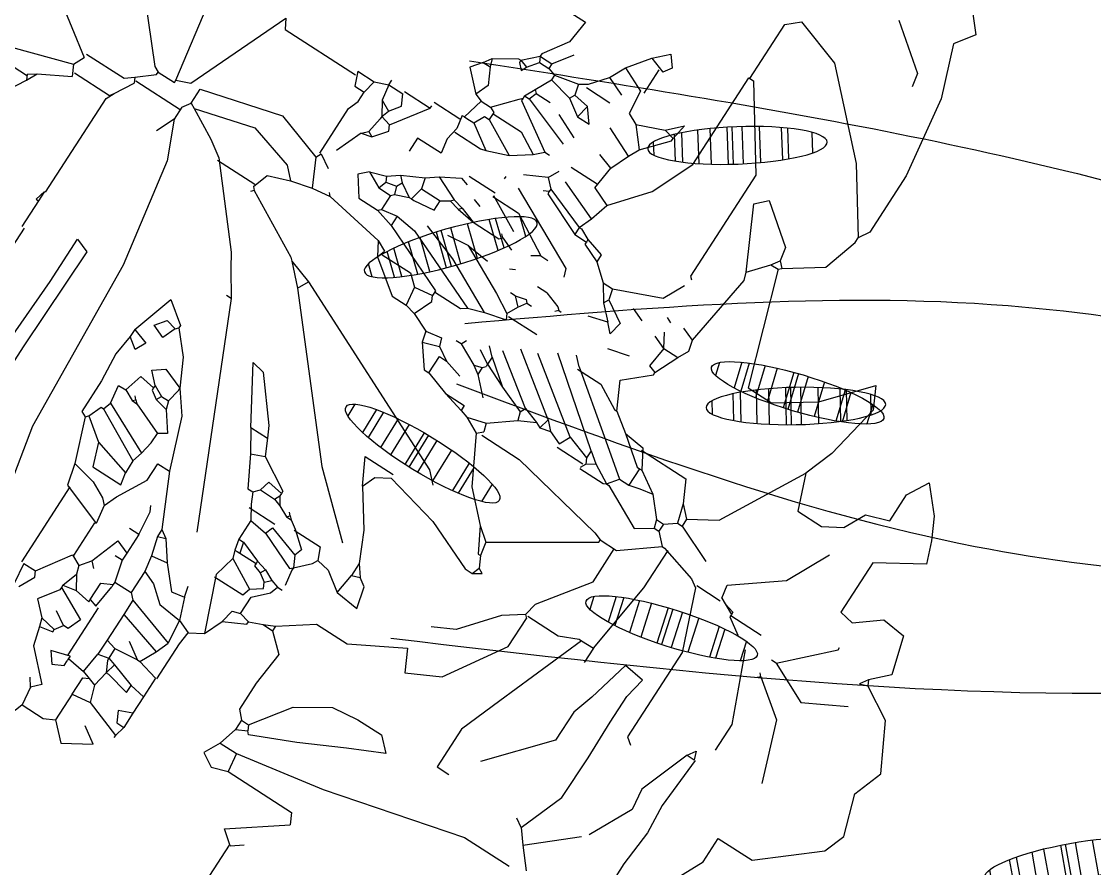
# Model space of a CAD drawing. Header units: metres. Extents: x 1769 to 3632, y 809 to 2652.
# Drawn here: x 2738.4718 to 2738.7075, y 1806.8266 to 1807.0127 of the extents above; entities that cross this region are included whole.
import ezdxf

# ---------------------------------------------------------------- set-up
doc = ezdxf.new("R2010")
doc.units = ezdxf.units.M
doc.header["$LTSCALE"] = 10
doc.layers.add('A-ELEV0', color=7, linetype='Continuous')
doc.layers.add('L-PLNT', color=66, linetype='Continuous')
doc.layers.add('Vegetation - Trees', color=64, linetype='Continuous', lineweight=30)

# ---------------------------------------------------------------- blocks, each defined once
blk = doc.blocks.new('*U118')
at = {"layer": 'Vegetation - Trees'}
for p, q in [((-5.13, 11.36), (-3.23, 12.04)), ((-4.99, 8.06), (-1.24, 9.4)), ((-4.81, 6.96), (-0.69, 8.43)), ((-4.3, 4.62), (0.4, 6.3)), ((-3.82, 2.85), (1.15, 4.62)), ((-3.82, 2.85), (1.15, 4.62)), ((-3.07, 0.42), (2.11, 2.27)), ((-2.84, -0.28), (2.37, 1.58)), ((-2.84, -0.28), (2.37, 1.58)), ((-2.34, -1.67), (2.87, 0.19)), ((-1.39, -4.07), (3.65, -2.26)), ((-0.03, -7.06), (4.49, -5.44)), ((0.4, -7.9), (4.69, -6.36)), ((2.32, -11.02), (5.18, -10)), ((4.49, -12.56), (4.49, -12.56))]:
    blk.add_line(p, q, dxfattribs=at)
at = {"layer": 'Vegetation - Trees', "extrusion": (0, 0, -1)}
blk.add_ellipse((0, 0), major_axis=(4.49, -12.56), ratio=0.207464, dxfattribs=at)
blk = doc.blocks.new('*U117')
at = {"layer": 'Vegetation - Trees'}
for p, q in [((-5.13, 11.36), (-3.23, 12.04)), ((-4.99, 8.06), (-1.24, 9.4)), ((-4.81, 6.96), (-0.69, 8.43)), ((-4.3, 4.62), (0.4, 6.3)), ((-3.82, 2.85), (1.15, 4.62)), ((-3.82, 2.85), (1.15, 4.62)), ((-3.07, 0.42), (2.11, 2.27)), ((-2.84, -0.28), (2.37, 1.58)), ((-2.84, -0.28), (2.37, 1.58)), ((-2.34, -1.67), (2.87, 0.19)), ((-1.39, -4.07), (3.65, -2.26)), ((-0.03, -7.06), (4.49, -5.44)), ((0.4, -7.9), (4.69, -6.36)), ((2.32, -11.02), (5.18, -10)), ((4.49, -12.56), (4.49, -12.56))]:
    blk.add_line(p, q, dxfattribs=at)
at = {"layer": 'Vegetation - Trees', "extrusion": (0, 0, -1)}
blk.add_ellipse((0, 0), major_axis=(4.49, -12.56), ratio=0.207464, dxfattribs=at)
blk = doc.blocks.new('*U116')
at = {"layer": 'Vegetation - Trees'}
for p, q in [((-5.13, 11.36), (-3.23, 12.04)), ((-4.99, 8.06), (-1.24, 9.4)), ((-4.81, 6.96), (-0.69, 8.43)), ((-4.3, 4.62), (0.4, 6.3)), ((-3.82, 2.85), (1.15, 4.62)), ((-3.82, 2.85), (1.15, 4.62)), ((-3.07, 0.42), (2.11, 2.27)), ((-2.84, -0.28), (2.37, 1.58)), ((-2.84, -0.28), (2.37, 1.58)), ((-2.34, -1.67), (2.87, 0.19)), ((-1.39, -4.07), (3.65, -2.26)), ((-0.03, -7.06), (4.49, -5.44)), ((0.4, -7.9), (4.69, -6.36)), ((2.32, -11.02), (5.18, -10)), ((4.49, -12.56), (4.49, -12.56))]:
    blk.add_line(p, q, dxfattribs=at)
at = {"layer": 'Vegetation - Trees', "extrusion": (0, 0, -1)}
blk.add_ellipse((0, 0), major_axis=(4.49, -12.56), ratio=0.207464, dxfattribs=at)
blk = doc.blocks.new('*U113')
at = {"layer": 'Vegetation - Trees'}
for p, q in [((-5.13, 11.36), (-3.23, 12.04)), ((-4.99, 8.06), (-1.24, 9.4)), ((-4.81, 6.96), (-0.69, 8.43)), ((-4.3, 4.62), (0.4, 6.3)), ((-3.82, 2.85), (1.15, 4.62)), ((-3.82, 2.85), (1.15, 4.62)), ((-3.07, 0.42), (2.11, 2.27)), ((-2.84, -0.28), (2.37, 1.58)), ((-2.84, -0.28), (2.37, 1.58)), ((-2.34, -1.67), (2.87, 0.19)), ((-1.39, -4.07), (3.65, -2.26)), ((-0.03, -7.06), (4.49, -5.44)), ((0.4, -7.9), (4.69, -6.36)), ((2.32, -11.02), (5.18, -10)), ((4.49, -12.56), (4.49, -12.56))]:
    blk.add_line(p, q, dxfattribs=at)
at = {"layer": 'Vegetation - Trees', "extrusion": (0, 0, -1)}
blk.add_ellipse((0, 0), major_axis=(4.49, -12.56), ratio=0.207464, dxfattribs=at)
blk = doc.blocks.new('JUNCO PLANTA')
at = {"layer": 'L-PLNT', "color": 61}
for points in [[(1270.48064, 198.42661), (1270.59285, 198.45361), (1270.76026, 198.44151)], [(1270.55702, 198.34541), (1270.65538, 198.40326), (1270.75441, 198.4463)], [(1270.59553, 198.22154), (1270.66949, 198.35342), (1270.75023, 198.4467)], [(1270.81039, 198.22694), (1270.79172, 198.33951), (1270.76126, 198.44309)], [(1270.5584, 198.2947), (1270.63604, 198.37775), (1270.74545, 198.44085)], [(1270.69064, 198.17707), (1270.74442, 198.31838), (1270.76425, 198.44015)], [(1270.50936, 198.37534), (1270.69749, 198.42445), (1270.74713, 198.43647)], [(1270.64044, 198.20663), (1270.66649, 198.30103), (1270.75359, 198.43795)], [(1270.6504, 198.20197), (1270.70614, 198.28249), (1270.75537, 198.43711)], [(1270.77058, 198.19548), (1270.78454, 198.30831), (1270.76282, 198.43272)]]:
    blk.add_spline(points, degree=3, dxfattribs=at)
blk.add_open_spline([(1270.49342, 198.4064), (1270.53417, 198.41714), (1270.62097, 198.44002), (1270.71059, 198.44405), (1270.75824, 198.44556)], degree=3, knots=[0, 0, 0, 0, 0.469397, 1, 1, 1, 1], dxfattribs=at)
at = {"layer": 'L-PLNT', "color": 39, "true_color": 0x473624, "extrusion": (0, 0, -1)}
for name, p, xscale, yscale, zscale, rotation in [('*U113', (-1270.62829, 198.34664), -0.001213067589096973, 0.001213067589096973, 0.001213067589096973, 242.6467863508977), ('*U117', (-1270.62445, 198.26307), -0.001213067589192478, 0.001213067589192478, 0.001213067589192478, 214.8448316042075), ('*U116', (-1270.6724, 198.25917), -0.001213067589116789, 0.001213067589116789, 0.001213067589116789, 215.9525832745952), ('*U116', (-1270.67023, 198.26018), 0.001213067589116789, 0.001213067589116789, 0.001213067589116789, 194.1709552502095), ('*U117', (-1270.70397, 198.22589), 0.001213067589192478, 0.001213067589192478, 0.001213067589192478, 195.2787069205972), ('*U118', (-1270.62659, 198.20832), -0.001213067589147491, 0.001213067589147491, 0.001213067589147491, 201.0269771314556), ('*U118', (-1270.66057, 198.19243), 0.001213067589147491, 0.001213067589147491, 0.001213067589147491, 209.096561393349)]:
    blk.add_blockref(name, p, dxfattribs=dict(at, xscale=xscale, yscale=yscale, zscale=zscale, rotation=rotation))
blk = doc.blocks.new('GARRA DE LEON')
at = {"layer": 'L-PLNT', "color": 65, "linetype": 'Continuous'}
for p, q in [((1271.7117, 335.3075), (1271.7821, 335.3903)), ((1271.7821, 335.3903), (1271.8152, 335.4027)), ((1271.8152, 335.4027), (1271.8773, 335.382)), ((1271.8773, 335.382), (1271.9229, 335.3986)), ((1271.9229, 335.3986), (1271.9933, 335.3613)), ((1271.9933, 335.3613), (1272.0223, 335.3116)), ((1272.0554, 335.3323), (1272.0305, 335.3075)), ((1272.1134, 335.3158), (1272.0554, 335.3323)), ((1272.0181, 335.2992), (1272.0223, 335.3116)), ((1272.0305, 335.3075), (1272.0223, 335.3116)), ((1272.1175, 335.2785), (1272.1134, 335.3158)), ((1271.7117, 335.2474), (1271.7117, 335.3075)), ((1271.9477, 335.2412), (1271.9809, 335.3034)), ((1272.0305, 335.3075), (1272.0181, 335.2992)), ((1272.0885, 335.2412), (1272.1175, 335.2785)), ((1272.2211, 335.2868), (1272.1796, 335.2185)), ((1272.2542, 335.2744), (1272.2211, 335.2868)), ((1272.2873, 335.2578), (1272.2542, 335.2744)), ((1271.5626, 335.1957), (1271.6703, 335.2474)), ((1271.6703, 335.2474), (1271.7117, 335.2474)), ((1271.9063, 335.2247), (1271.8152, 335.2578)), ((1271.9767, 335.1791), (1272.043, 335.2454)), ((1272.043, 335.2454), (1272.0471, 335.2454)), ((1272.3246, 335.2247), (1272.2873, 335.2578)), ((1271.9767, 335.1791), (1271.9477, 335.2412)), ((1272.0927, 335.2185), (1272.0885, 335.2412)), ((1271.9477, 335.1708), (1271.9063, 335.2247)), ((1272.1796, 335.2185), (1272.0927, 335.2185)), ((1272.2915, 335.206), (1272.3246, 335.2247)), ((1272.2335, 335.1708), (1272.2459, 335.206)), ((1272.2459, 335.206), (1272.2915, 335.206)), ((1271.8649, 335.1729), (1271.8194, 335.1729)), ((1271.9684, 335.1294), (1271.8649, 335.1729)), ((1271.9477, 335.1708), (1271.9436, 335.1667)), ((1271.9477, 335.1708), (1271.9519, 335.1667)), ((1271.9767, 335.1791), (1271.9767, 335.1708)), ((1272.2003, 335.1543), (1272.2335, 335.1708)), ((1271.604, 335.1504), (1271.5419, 335.1504)), ((1271.662, 335.1548), (1271.604, 335.1504)), ((1271.7076, 335.1512), (1271.662, 335.1548)), ((1271.7904, 335.1563), (1271.7076, 335.1512)), ((1271.8028, 335.1501), (1271.7904, 335.1543)), ((1271.7904, 335.1418), (1271.7904, 335.1543)), ((1271.7904, 335.1418), (1271.8028, 335.1501)), ((1272.0885, 335.1253), (1272.1548, 335.1584)), ((1272.1838, 335.1253), (1272.2003, 335.1543)), ((1271.7904, 335.1418), (1271.7117, 335.1129)), ((1271.9995, 335.0839), (1271.9995, 335.1377)), ((1272.0347, 335.0549), (1272.0885, 335.1253)), ((1272.1838, 335.0839), (1272.1838, 335.1253)), ((1271.6786, 335.117), (1271.6123, 335.0839)), ((1271.7117, 335.1129), (1271.6786, 335.117)), ((1271.9974, 335.0839), (1271.9809, 335.1087)), ((1272.3701, 335.0963), (1272.2832, 335.0797)), ((1272.4033, 335.0797), (1272.3701, 335.0963)), ((1271.546, 335.0093), (1271.604, 335.0756)), ((1272.0015, 335.0839), (1271.9974, 335.0839)), ((1272.0098, 335.0673), (1272.0015, 335.0839)), ((1272.0057, 335.0839), (1272.0015, 335.0839)), ((1272.0098, 335.0673), (1272.0057, 335.0839)), ((1272.2376, 335.0632), (1272.1838, 335.0839)), ((1272.2832, 335.0797), (1272.2376, 335.0632)), ((1272.337, 335.0218), (1272.4033, 335.0797)), ((1271.7655, 335.0528), (1271.7572, 335.0632)), ((1272.014, 335.059), (1272.0098, 335.0673)), ((1272.0098, 335.0176), (1272.0098, 335.059)), ((1272.014, 335.059), (1272.0347, 335.0549)), ((1272.1092, 334.9928), (1272.2376, 335.0632)), ((1271.9146, 335.0528), (1271.7655, 335.0528)), ((1272.0057, 335.0176), (1271.9146, 335.0528)), ((1271.546, 335.0093), (1271.517, 335.0342)), ((1271.8152, 335.0192), (1271.8484, 335.0259)), ((1271.8484, 335.0259), (1271.8525, 334.9928)), ((1272.2976, 334.9638), (1272.337, 335.0218)), ((1271.5088, 334.9306), (1271.5088, 335.0093)), ((1271.5667, 334.9928), (1271.546, 335.0093)), ((1271.5667, 334.9928), (1271.6371, 335.0197)), ((1271.6371, 335.0197), (1271.7076, 335.0207)), ((1271.7076, 335.0207), (1271.7696, 335.0192)), ((1271.7696, 335.0192), (1271.8152, 335.0192)), ((1272.014, 335.0052), (1272.0057, 335.0176)), ((1272.0719, 334.9514), (1272.0471, 335.0093)), ((1271.5667, 334.9928), (1271.575, 334.9803)), ((1271.8525, 334.9928), (1271.7862, 334.9762)), ((1272.0305, 334.9472), (1272.014, 335.0052)), ((1272.0844, 334.9514), (1272.1092, 334.9928)), ((1271.7862, 334.9762), (1271.7531, 334.9658)), ((1271.7034, 334.9658), (1271.6164, 334.8892)), ((1271.7531, 334.9658), (1271.7034, 334.9658)), ((1272.2976, 334.9224), (1272.2976, 334.9638)), ((1271.8484, 334.9389), (1271.9643, 334.9534)), ((1271.9643, 334.9534), (1272.0305, 334.9534)), ((1271.9891, 334.8892), (1272.0305, 334.9431)), ((1272.0305, 334.9431), (1272.0305, 334.9472)), ((1272.0471, 334.9265), (1272.0305, 334.9431)), ((1272.0595, 334.9265), (1272.0719, 334.9431)), ((1272.0719, 334.9431), (1272.0719, 334.9514)), ((1272.0844, 334.9514), (1272.0719, 334.9514)), ((1272.1009, 334.9348), (1272.0719, 334.9431)), ((1272.1009, 334.9348), (1272.0844, 334.9514)), ((1272.5896, 334.9493), (1272.573, 334.9389)), ((1272.689, 334.9493), (1272.5896, 334.9493)), ((1272.8132, 334.9306), (1272.689, 334.9493)), ((1271.4549, 334.7153), (1271.5088, 334.9306)), ((1271.8484, 334.9389), (1271.8235, 334.9389)), ((1271.8484, 334.9182), (1271.8484, 334.9389)), ((1272.0471, 334.9182), (1272.0471, 334.9265)), ((1272.0595, 334.9265), (1272.0471, 334.9265)), ((1272.0595, 334.9141), (1272.0595, 334.9265)), ((1272.1341, 334.9182), (1272.1009, 334.9348)), ((1272.5109, 334.9224), (1272.5648, 334.9389)), ((1272.5648, 334.9389), (1272.573, 334.9389)), ((1272.6642, 334.8768), (1272.573, 334.9389)), ((1272.8919, 334.9017), (1272.8132, 334.9306)), ((1271.8484, 334.9182), (1271.7076, 334.8644)), ((1271.8359, 334.8851), (1271.8484, 334.9141)), ((1271.8484, 334.9141), (1271.8484, 334.9182)), ((1272.0305, 334.8934), (1272.0471, 334.9182)), ((1272.0595, 334.9141), (1272.0471, 334.9182)), ((1272.0885, 334.8892), (1272.0595, 334.9141)), ((1272.1341, 334.8395), (1272.1341, 334.9182)), ((1272.4695, 334.8644), (1272.2976, 334.9224)), ((1272.4736, 334.8685), (1272.5109, 334.9224)), ((1272.9209, 334.9224), (1272.8919, 334.9017)), ((1272.983, 334.8685), (1272.9209, 334.9224)), ((1271.8359, 334.8313), (1271.8359, 334.8851)), ((1271.8566, 334.8313), (1271.9312, 334.8851)), ((1271.9312, 334.8851), (1271.9891, 334.8851)), ((1271.9891, 334.8602), (1271.9891, 334.8892)), ((1272.0637, 334.8271), (1272.0305, 334.8934)), ((1272.0844, 334.8685), (1272.0885, 334.8892)), ((1272.1092, 334.8561), (1272.0885, 334.8892)), ((1272.8256, 334.881), (1272.805, 334.8851)), ((1272.8774, 334.8147), (1272.8256, 334.881)), ((1271.7076, 334.8644), (1271.6413, 334.8395)), ((1272.0803, 334.852), (1272.0844, 334.8685)), ((1272.4695, 334.8644), (1272.4736, 334.8685)), ((1272.4695, 334.852), (1272.4695, 334.8644)), ((1272.4819, 334.8602), (1272.4736, 334.8685)), ((1272.7718, 334.7691), (1272.6642, 334.8768)), ((1271.575, 334.8395), (1271.575, 334.8602)), ((1271.8939, 334.7194), (1271.985, 334.8602)), ((1271.985, 334.8602), (1271.9891, 334.8602)), ((1271.9933, 334.8478), (1271.9891, 334.8602)), ((1272.0243, 334.6946), (1271.9933, 334.8478)), ((1272.0803, 334.8354), (1272.0803, 334.852)), ((1272.1092, 334.852), (1272.0803, 334.852)), ((1272.1382, 334.8395), (1272.1092, 334.8561)), ((1272.1092, 334.852), (1272.1092, 334.8561)), ((1272.1092, 334.8478), (1272.1092, 334.852)), ((1272.1423, 334.8064), (1272.1092, 334.8478)), ((1272.4405, 334.8271), (1272.4695, 334.852)), ((1272.4695, 334.852), (1272.4819, 334.8602)), ((1272.5026, 334.8561), (1272.4819, 334.8602)), ((1272.5482, 334.7981), (1272.5026, 334.8561)), ((1271.6413, 334.8395), (1271.575, 334.8395)), ((1271.691, 334.7733), (1271.7821, 334.8313)), ((1271.7821, 334.8313), (1271.8318, 334.8313)), ((1271.8359, 334.8271), (1271.8318, 334.8313)), ((1271.8359, 334.8271), (1271.8566, 334.8313)), ((1272.0637, 334.823), (1272.0803, 334.8354)), ((1272.1217, 334.7816), (1272.0803, 334.8354)), ((1272.1423, 334.8064), (1272.1382, 334.8395)), ((1272.3121, 334.8147), (1272.4281, 334.8313)), ((1272.4281, 334.8313), (1272.4405, 334.8271)), ((1271.8359, 334.8271), (1271.8152, 334.7981)), ((1272.0616, 334.8188), (1272.0637, 334.823)), ((1272.0616, 334.7774), (1272.0616, 334.8188)), ((1272.0637, 334.823), (1272.0637, 334.8271)), ((1272.0803, 334.794), (1272.0637, 334.823)), ((1272.279, 334.8106), (1272.2956, 334.8188)), ((1272.2956, 334.8188), (1272.3121, 334.8147)), ((1272.3121, 334.8147), (1272.3204, 334.794)), ((1272.4405, 334.8271), (1272.5316, 334.7816)), ((1272.1631, 334.7774), (1272.1423, 334.8064)), ((1272.2417, 334.794), (1272.279, 334.8106)), ((1272.279, 334.7857), (1272.279, 334.8106)), ((1271.8152, 334.7981), (1271.7614, 334.7526)), ((1272.0719, 334.7816), (1272.0803, 334.794)), ((1272.0927, 334.7774), (1272.0803, 334.794)), ((1272.2045, 334.7567), (1272.2376, 334.794)), ((1272.2376, 334.794), (1272.2417, 334.794)), ((1272.2459, 334.7816), (1272.2417, 334.794)), ((1272.279, 334.7857), (1272.2459, 334.7816)), ((1272.279, 334.7857), (1272.2997, 334.7733)), ((1272.279, 334.7857), (1272.2873, 334.765)), ((1272.5316, 334.7816), (1272.5482, 334.7981)), ((1271.6661, 334.7236), (1271.691, 334.7733)), ((1272.0637, 334.7774), (1272.0719, 334.7816)), ((1272.0699, 334.7319), (1272.0699, 334.7774)), ((1272.0803, 334.7774), (1272.0719, 334.7816)), ((1272.0927, 334.7402), (1272.0803, 334.7774)), ((1272.0927, 334.7774), (1272.0803, 334.7774)), ((1272.0927, 334.7774), (1272.1879, 334.6573)), ((1272.1879, 334.6946), (1272.1217, 334.7816)), ((1272.1631, 334.7774), (1272.2045, 334.7567)), ((1272.1631, 334.7733), (1272.1631, 334.7774)), ((1272.1838, 334.736), (1272.1631, 334.7733)), ((1272.3204, 334.765), (1272.3163, 334.7733)), ((1272.7967, 334.6946), (1272.7718, 334.7691)), ((1271.5502, 334.765), (1271.5253, 334.7112)), ((1271.5698, 334.7443), (1271.5502, 334.765)), ((1271.7614, 334.7526), (1271.7448, 334.7194)), ((1272.3411, 334.7443), (1272.3743, 334.7609)), ((1272.3908, 334.7609), (1272.3867, 334.765)), ((1272.5689, 334.7609), (1272.3908, 334.7609)), ((1272.6849, 334.6822), (1272.5689, 334.7609)), ((1271.5698, 334.7029), (1271.5698, 334.7443)), ((1271.8442, 334.7277), (1271.8525, 334.7402)), ((1271.8525, 334.7402), (1271.8566, 334.7319)), ((1272.0761, 334.7319), (1272.0927, 334.7402)), ((1272.0927, 334.7402), (1272.1713, 334.6325)), ((1272.1838, 334.6946), (1272.1838, 334.736)), ((1272.2335, 334.7153), (1272.2417, 334.7484)), ((1272.3039, 334.7153), (1272.2956, 334.736)), ((1272.3121, 334.6739), (1272.3411, 334.7443)), ((1271.6992, 334.707), (1271.6661, 334.7236)), ((1271.8442, 334.7277), (1271.8566, 334.7319)), ((1271.8442, 334.7153), (1271.8442, 334.7277)), ((1271.8732, 334.7236), (1271.8566, 334.7319)), ((1271.8732, 334.7194), (1271.8732, 334.7236)), ((1271.8939, 334.7194), (1271.8732, 334.7236)), ((1271.9105, 334.6987), (1271.8732, 334.7194)), ((1271.9105, 334.6987), (1271.8939, 334.7194)), ((1272.0844, 334.7112), (1272.0761, 334.7319)), ((1271.4301, 334.5786), (1271.4549, 334.7153)), ((1271.5253, 334.7112), (1271.4922, 334.6449)), ((1271.6558, 334.6283), (1271.6992, 334.707)), ((1271.8773, 334.6366), (1271.8442, 334.7153)), ((1272.0803, 334.6946), (1272.0844, 334.7112)), ((1272.0968, 334.6987), (1272.0844, 334.7112)), ((1272.2749, 334.7112), (1272.2542, 334.707)), ((1272.2542, 334.707), (1272.2666, 334.6946)), ((1272.2956, 334.678), (1272.2749, 334.7112)), ((1271.3265, 334.6242), (1271.3845, 334.7029)), ((1271.4011, 334.6946), (1271.3845, 334.7029)), ((1271.4011, 334.6946), (1271.3845, 334.7029)), ((1271.4011, 334.5828), (1271.4011, 334.6946)), ((1271.5647, 334.6615), (1271.5698, 334.7029)), ((1271.9519, 334.6573), (1271.9105, 334.6987)), ((1272.0243, 334.6283), (1272.0243, 334.6946)), ((1272.0803, 334.6946), (1272.0968, 334.6987)), ((1272.0844, 334.6863), (1272.0803, 334.6946)), ((1272.0968, 334.6987), (1272.1631, 334.6076)), ((1272.1879, 334.6946), (1272.2003, 334.6822)), ((1272.2666, 334.6946), (1272.2583, 334.6656)), ((1272.2873, 334.6739), (1272.2666, 334.6946)), ((1272.7801, 334.676), (1272.7967, 334.6946)), ((1272.0719, 334.6615), (1272.0844, 334.6863)), ((1272.0927, 334.6615), (1272.0844, 334.6863)), ((1272.2873, 334.6739), (1272.2956, 334.678)), ((1272.3121, 334.6573), (1272.2873, 334.6739)), ((1272.3121, 334.6739), (1272.2956, 334.678)), ((1272.3121, 334.6573), (1272.3121, 334.6739)), ((1272.4654, 334.6449), (1272.5316, 334.6739)), ((1272.5316, 334.6739), (1272.6849, 334.6739)), ((1272.6849, 334.6739), (1272.6849, 334.6822)), ((1272.6849, 334.676), (1272.7801, 334.676)), ((1271.31, 334.6449), (1271.3224, 334.6615)), ((1271.5336, 334.6118), (1271.5647, 334.6615)), ((1272.0223, 334.6201), (1271.9519, 334.6573)), ((1272.043, 334.6242), (1272.0719, 334.6615)), ((1272.0844, 334.6573), (1272.0719, 334.6615)), ((1272.0844, 334.6573), (1272.0927, 334.6615)), ((1272.1009, 334.6159), (1272.0844, 334.6573)), ((1272.0927, 334.6615), (1272.1465, 334.5869)), ((1272.3329, 334.6325), (1272.3121, 334.6573)), ((1271.31, 334.6428), (1271.2561, 334.6428)), ((1271.31, 334.6449), (1271.3265, 334.6242)), ((1271.4922, 334.6449), (1271.4632, 334.5786)), ((1272.4115, 334.5994), (1272.4654, 334.6449)), ((1271.6558, 334.5745), (1271.6558, 334.6283)), ((1271.898, 334.5497), (1271.8773, 334.6366)), ((1272.0223, 334.6201), (1272.0305, 334.6283)), ((1272.043, 334.6242), (1272.0305, 334.6283)), ((1272.0347, 334.5952), (1272.043, 334.6242)), ((1272.2417, 334.6242), (1272.2376, 334.6201)), ((1272.2417, 334.6242), (1272.2417, 334.6283)), ((1272.2459, 334.6201), (1272.2417, 334.6242)), ((1272.3453, 334.6035), (1272.3329, 334.6325)), ((1272.3453, 334.6325), (1272.3329, 334.6325)), ((1272.3536, 334.6035), (1272.3453, 334.6325)), ((1272.5068, 334.5952), (1272.544, 334.6283)), ((1272.544, 334.6283), (1272.5482, 334.6283)), ((1272.573, 334.6325), (1272.5482, 334.6283)), ((1272.5523, 334.6118), (1272.5482, 334.6283)), ((1272.5523, 334.6118), (1272.573, 334.6325)), ((1271.4756, 334.5704), (1271.5336, 334.6118)), ((1271.7117, 334.5745), (1271.7076, 334.6118)), ((1271.7076, 334.6118), (1271.7407, 334.6035)), ((1272.0347, 334.5952), (1272.0223, 334.6201)), ((1272.1299, 334.5786), (1272.1009, 334.6159)), ((1272.1175, 334.5786), (1272.1009, 334.6159)), ((1272.1941, 334.5662), (1272.1941, 334.6159)), ((1272.2542, 334.5952), (1272.2459, 334.6201)), ((1272.2542, 334.5952), (1272.2459, 334.6201)), ((1272.5358, 334.5704), (1272.5523, 334.6118)), ((1271.7407, 334.6035), (1271.749, 334.5911)), ((1271.9394, 334.5911), (1271.9229, 334.6076)), ((1272.0388, 334.5828), (1272.0347, 334.5952)), ((1272.0968, 334.5745), (1272.0719, 334.5994)), ((1272.2542, 334.5952), (1272.2542, 334.5786)), ((1272.2997, 334.5994), (1272.2873, 334.6035)), ((1272.3619, 334.4751), (1272.2997, 334.5994)), ((1272.3494, 334.6035), (1272.3453, 334.6035)), ((1272.3494, 334.5828), (1272.3494, 334.6035)), ((1272.3536, 334.6035), (1272.3494, 334.6035)), ((1272.3619, 334.5869), (1272.3536, 334.6035)), ((1272.3825, 334.5911), (1272.4115, 334.5994)), ((1272.424, 334.5704), (1272.4115, 334.5994)), ((1272.4902, 334.5869), (1272.5068, 334.5952)), ((1272.5358, 334.5704), (1272.5068, 334.5952)), ((1271.3928, 334.5579), (1271.4011, 334.5828)), ((1271.4301, 334.5786), (1271.4011, 334.5828)), ((1271.4301, 334.5497), (1271.4301, 334.5786)), ((1271.4632, 334.5786), (1271.4674, 334.5745)), ((1271.7117, 334.5745), (1271.7448, 334.5786)), ((1271.7448, 334.5786), (1271.749, 334.5911)), ((1271.7655, 334.5786), (1271.7448, 334.5786)), ((1271.7655, 334.5786), (1271.749, 334.5911)), ((1271.8111, 334.5579), (1271.7655, 334.5786)), ((1272.0761, 334.2888), (1271.9394, 334.5911)), ((1272.0471, 334.5828), (1272.0388, 334.5828)), ((1272.0471, 334.5497), (1272.0388, 334.5828)), ((1272.0471, 334.5497), (1272.0471, 334.5828)), ((1272.1092, 334.5745), (1272.1134, 334.5786)), ((1272.1175, 334.5786), (1272.1134, 334.5786)), ((1272.1299, 334.5786), (1272.1175, 334.5786)), ((1272.1175, 334.5786), (1272.1299, 334.5579)), ((1272.1299, 334.5786), (1272.1423, 334.5662)), ((1272.2128, 334.5704), (1272.2252, 334.5786)), ((1272.2252, 334.5786), (1272.2252, 334.5869)), ((1272.2293, 334.5745), (1272.2252, 334.5786)), ((1272.3784, 334.5165), (1272.3494, 334.5828)), ((1272.3619, 334.5828), (1272.3494, 334.5828)), ((1272.3619, 334.5828), (1272.3825, 334.5911)), ((1272.3619, 334.5828), (1272.3619, 334.5869)), ((1272.3867, 334.5165), (1272.3619, 334.5828)), ((1272.3825, 334.5911), (1272.4074, 334.529)), ((1272.4612, 334.5745), (1272.4902, 334.5869)), ((1272.4902, 334.5869), (1272.5109, 334.5414)), ((1271.4591, 334.5579), (1271.4674, 334.5745)), ((1271.4756, 334.5704), (1271.4674, 334.5745)), ((1271.4756, 334.5579), (1271.4756, 334.5704)), ((1271.6206, 334.5248), (1271.6558, 334.5745)), ((1271.7324, 334.5455), (1271.7117, 334.5745)), ((1272.1051, 334.5621), (1272.0968, 334.5745)), ((1272.1092, 334.5745), (1272.0968, 334.5745)), ((1272.1051, 334.5621), (1272.1092, 334.5745)), ((1272.1217, 334.529), (1272.1051, 334.5621)), ((1272.1796, 334.5331), (1272.1879, 334.5662)), ((1272.1962, 334.5621), (1272.1879, 334.5662)), ((1272.1962, 334.5621), (1272.2128, 334.5704)), ((1272.2128, 334.5331), (1272.1962, 334.5621)), ((1272.2252, 334.5579), (1272.2128, 334.5704)), ((1272.2252, 334.5579), (1272.2293, 334.5745)), ((1272.2956, 334.5579), (1272.2956, 334.5704)), ((1272.424, 334.5704), (1272.4612, 334.5745)), ((1272.4302, 334.5704), (1272.4302, 334.5248)), ((1272.4612, 334.5745), (1272.4695, 334.5497)), ((1272.544, 334.5538), (1272.5358, 334.5704)), ((1272.6352, 334.5704), (1272.6227, 334.5621)), ((1272.631, 334.5372), (1272.6227, 334.5621)), ((1272.6517, 334.5579), (1272.6352, 334.5704)), ((1271.4052, 334.5372), (1271.3928, 334.5579)), ((1271.4301, 334.5497), (1271.4052, 334.5372)), ((1271.4301, 334.5497), (1271.4591, 334.5579)), ((1271.4756, 334.5579), (1271.4591, 334.5579)), ((1271.488, 334.5466), (1271.4756, 334.5579)), ((1271.5336, 334.5466), (1271.488, 334.5466)), ((1271.5874, 334.5517), (1271.5336, 334.5466)), ((1271.6123, 334.5248), (1271.5874, 334.5517)), ((1271.7365, 334.5248), (1271.7324, 334.5455)), ((1271.8649, 334.5207), (1271.8111, 334.5579)), ((1271.8856, 334.529), (1271.898, 334.5497)), ((1271.9042, 334.5), (1271.9042, 334.5497)), ((1272.0595, 334.5124), (1272.0471, 334.5497)), ((1272.0885, 334.5248), (1272.0803, 334.5538)), ((1272.2252, 334.5579), (1272.2252, 334.5497)), ((1272.2956, 334.5579), (1272.2873, 334.5455)), ((1272.3308, 334.4958), (1272.2956, 334.5579)), ((1272.5813, 334.5497), (1272.544, 334.5538)), ((1272.5813, 334.5559), (1272.6227, 334.5559)), ((1272.5979, 334.5124), (1272.5813, 334.5497)), ((1272.631, 334.5372), (1272.6517, 334.5579)), ((1271.8566, 334.4544), (1271.778, 334.5414)), ((1271.8649, 334.5207), (1271.8856, 334.529)), ((1272.1217, 334.529), (1272.1299, 334.5331)), ((1272.1217, 334.529), (1272.1217, 334.5207)), ((1272.1713, 334.5082), (1272.1796, 334.5331)), ((1272.1796, 334.5331), (1272.2211, 334.4503)), ((1272.25, 334.4586), (1272.2128, 334.5331)), ((1272.2542, 334.529), (1272.2583, 334.5372)), ((1272.573, 334.5), (1272.5606, 334.529)), ((1272.5979, 334.5124), (1272.631, 334.5372)), ((1271.6123, 334.5082), (1271.6206, 334.5248)), ((1271.6123, 334.5082), (1271.6123, 334.5248)), ((1271.6206, 334.5248), (1271.6123, 334.5248)), ((1271.7076, 334.5), (1271.7282, 334.5207)), ((1271.7282, 334.5207), (1271.7365, 334.5248)), ((1271.7552, 334.5165), (1271.7365, 334.5248)), ((1271.7552, 334.471), (1271.7552, 334.5165)), ((1271.8649, 334.5207), (1271.9042, 334.5)), ((1272.0595, 334.5124), (1272.0885, 334.5124)), ((1272.0595, 334.5041), (1272.0595, 334.5124)), ((1272.1009, 334.5041), (1272.0885, 334.5248)), ((1272.0885, 334.5124), (1272.0885, 334.5248)), ((1272.2873, 334.4958), (1272.279, 334.5165)), ((1272.3825, 334.5165), (1272.3784, 334.5165)), ((1272.3825, 334.5165), (1272.3784, 334.5082)), ((1272.3867, 334.5165), (1272.3825, 334.5165)), ((1272.3991, 334.5041), (1272.3867, 334.5165)), ((1272.3991, 334.5041), (1272.4157, 334.5124)), ((1272.4985, 334.4917), (1272.4985, 334.5124)), ((1272.4985, 334.5124), (1272.5192, 334.4958)), ((1272.542, 334.4793), (1272.542, 334.5207)), ((1272.573, 334.5), (1272.5979, 334.5124)), ((1271.604, 334.4875), (1271.6123, 334.5082)), ((1271.6703, 334.4958), (1271.6703, 334.5041)), ((1271.7034, 334.5), (1271.6786, 334.5041)), ((1271.7034, 334.4958), (1271.7076, 334.5)), ((1271.7076, 334.5), (1271.7034, 334.5)), ((1271.7241, 334.4917), (1271.7076, 334.5)), ((1272.0927, 334.4793), (1272.0595, 334.5041)), ((1272.0927, 334.4793), (1272.1009, 334.5041)), ((1272.1134, 334.5), (1272.1009, 334.5041)), ((1272.1092, 334.4751), (1272.1134, 334.5)), ((1272.1651, 334.5), (1272.1713, 334.5082)), ((1272.1651, 334.4544), (1272.1651, 334.5)), ((1272.2252, 334.3799), (1272.1713, 334.5082)), ((1272.3329, 334.4503), (1272.3039, 334.5041)), ((1272.3991, 334.5041), (1272.3825, 334.471)), ((1272.4861, 334.4668), (1272.4695, 334.5041)), ((1272.5482, 334.4793), (1272.573, 334.5)), ((1271.5833, 334.4544), (1271.5999, 334.4875)), ((1271.5999, 334.4875), (1271.604, 334.4875)), ((1271.6082, 334.471), (1271.604, 334.4875)), ((1271.6371, 334.471), (1271.6578, 334.4917)), ((1271.6578, 334.4917), (1271.6703, 334.4958)), ((1271.6661, 334.4751), (1271.6744, 334.4834)), ((1271.6744, 334.4834), (1271.6703, 334.4958)), ((1271.6827, 334.4668), (1271.6744, 334.4834)), ((1271.7282, 334.4378), (1271.7034, 334.4958)), ((1271.7365, 334.4958), (1271.7241, 334.4917)), ((1271.7407, 334.442), (1271.7241, 334.4917)), ((1271.7572, 334.471), (1271.7365, 334.4958)), ((1272.25, 334.4586), (1272.2459, 334.4958)), ((1272.2832, 334.4917), (1272.2873, 334.4958)), ((1272.2832, 334.4461), (1272.2832, 334.4917)), ((1272.2873, 334.4958), (1272.2915, 334.4917)), ((1272.3308, 334.4503), (1272.3308, 334.4958)), ((1272.4281, 334.4793), (1272.4281, 334.4875)), ((1272.4819, 334.4171), (1272.4529, 334.4958)), ((1272.4985, 334.4917), (1272.5192, 334.4958)), ((1272.515, 334.4668), (1272.4985, 334.4917)), ((1272.5234, 334.471), (1272.5192, 334.4958)), ((1271.604, 334.4586), (1271.6082, 334.471)), ((1271.6082, 334.471), (1271.6371, 334.471)), ((1271.6454, 334.4627), (1271.6578, 334.4793)), ((1271.6578, 334.4793), (1271.6661, 334.4751)), ((1271.6744, 334.4627), (1271.6661, 334.4751)), ((1271.6744, 334.4627), (1271.6827, 334.4668)), ((1271.6868, 334.4503), (1271.6827, 334.4668)), ((1271.7655, 334.4586), (1271.7572, 334.471)), ((1272.1092, 334.4751), (1272.0927, 334.4793)), ((1272.1217, 334.4461), (1272.1092, 334.4751)), ((1272.395, 334.4378), (1272.4157, 334.4668)), ((1272.4157, 334.4668), (1272.4281, 334.4793)), ((1272.4343, 334.4337), (1272.4157, 334.4668)), ((1272.4736, 334.4089), (1272.4281, 334.4793)), ((1272.515, 334.4668), (1272.5234, 334.471)), ((1272.5234, 334.4296), (1272.515, 334.4668)), ((1272.5399, 334.4668), (1272.5234, 334.471)), ((1272.5316, 334.4296), (1272.5399, 334.4668)), ((1272.5399, 334.4668), (1272.5482, 334.4793)), ((1271.5543, 334.442), (1271.5833, 334.4544)), ((1271.5833, 334.4544), (1271.604, 334.4586)), ((1271.633, 334.4586), (1271.6454, 334.4627)), ((1271.633, 334.4089), (1271.633, 334.4586)), ((1271.6703, 334.4171), (1271.6454, 334.4627)), ((1271.6786, 334.4503), (1271.6744, 334.4627)), ((1271.6827, 334.4503), (1271.6786, 334.4503)), ((1271.6827, 334.4213), (1271.6827, 334.4503)), ((1271.6868, 334.4503), (1271.6827, 334.4503)), ((1271.6992, 334.4171), (1271.6868, 334.4503)), ((1271.7655, 334.4503), (1271.7655, 334.4586)), ((1271.7696, 334.4544), (1271.7655, 334.4586)), ((1271.7655, 334.4503), (1271.7696, 334.4544)), ((1271.7738, 334.4337), (1271.7655, 334.4503)), ((1271.7696, 334.4544), (1271.7738, 334.4503)), ((1272.0595, 334.2805), (1271.8566, 334.4544)), ((1272.1217, 334.4461), (1272.1507, 334.4586)), ((1272.1507, 334.4586), (1272.1589, 334.4544)), ((1272.1548, 334.4254), (1272.1589, 334.4544)), ((1272.1672, 334.4544), (1272.1589, 334.4544)), ((1272.2128, 334.3467), (1272.1672, 334.4544)), ((1272.2211, 334.4503), (1272.2417, 334.3923)), ((1272.25, 334.4586), (1272.2459, 334.4254)), ((1272.337, 334.4503), (1272.337, 334.4047)), ((1272.366, 334.4503), (1272.3619, 334.4503)), ((1271.5419, 334.4213), (1271.5543, 334.442)), ((1271.6371, 334.4089), (1271.5543, 334.442)), ((1271.7282, 334.4378), (1271.7407, 334.442)), ((1271.7324, 334.4089), (1271.7282, 334.4378)), ((1271.7469, 334.3964), (1271.7469, 334.442)), ((1271.778, 334.4213), (1271.7738, 334.4337)), ((1271.7862, 334.4254), (1271.7738, 334.4337)), ((1272.1258, 334.4296), (1272.1217, 334.4461)), ((1272.2873, 334.4171), (1272.2832, 334.4461)), ((1272.2915, 334.4213), (1272.2832, 334.4461)), ((1272.3121, 334.4296), (1272.308, 334.442)), ((1272.3825, 334.4047), (1272.395, 334.4378)), ((1272.424, 334.384), (1272.395, 334.4378)), ((1272.4343, 334.384), (1272.4343, 334.4337)), ((1272.4944, 334.4213), (1272.4944, 334.4461)), ((1272.544, 334.4171), (1272.573, 334.4378)), ((1271.3555, 334.413), (1271.3721, 334.4171)), ((1271.397, 334.4171), (1271.3721, 334.4171)), ((1271.3721, 334.4047), (1271.3721, 334.4171)), ((1271.397, 334.4171), (1271.3887, 334.3964)), ((1271.4259, 334.4171), (1271.397, 334.4171)), ((1271.4301, 334.3923), (1271.4259, 334.4171)), ((1271.4591, 334.4171), (1271.4259, 334.4171)), ((1271.4591, 334.4192), (1271.5212, 334.4192)), ((1271.4674, 334.384), (1271.4591, 334.4171)), ((1271.5212, 334.4192), (1271.5419, 334.4213)), ((1271.5502, 334.4006), (1271.5419, 334.4213)), ((1271.6371, 334.4089), (1271.6703, 334.4171)), ((1271.6827, 334.413), (1271.6703, 334.4171)), ((1271.6992, 334.4171), (1271.6827, 334.4213)), ((1271.6827, 334.4171), (1271.6827, 334.4213)), ((1271.6827, 334.413), (1271.6827, 334.4171)), ((1271.6992, 334.4089), (1271.6992, 334.4171)), ((1271.778, 334.4213), (1271.7862, 334.4254)), ((1271.778, 334.3964), (1271.778, 334.4213)), ((1271.7904, 334.4254), (1271.7862, 334.4254)), ((1271.7945, 334.4254), (1271.7904, 334.4254)), ((1271.7945, 334.4006), (1271.7904, 334.4254)), ((1271.8235, 334.3757), (1271.7945, 334.4254)), ((1272.1258, 334.4047), (1272.1258, 334.4296)), ((1272.1548, 334.4254), (1272.1258, 334.4296)), ((1272.1693, 334.4089), (1272.1548, 334.4254)), ((1272.2873, 334.4171), (1272.2915, 334.4213)), ((1272.2915, 334.4006), (1272.2873, 334.4171)), ((1272.2956, 334.4047), (1272.2915, 334.4213)), ((1272.4819, 334.4171), (1272.4944, 334.4213)), ((1272.4819, 334.4089), (1272.4985, 334.4171)), ((1272.4819, 334.4089), (1272.4819, 334.4171)), ((1272.4985, 334.4171), (1272.4944, 334.4213)), ((1272.4985, 334.4171), (1272.5234, 334.4296)), ((1272.5316, 334.4296), (1272.5234, 334.4296)), ((1272.5358, 334.4171), (1272.5316, 334.4296)), ((1272.5358, 334.4006), (1272.5358, 334.4171)), ((1272.544, 334.4171), (1272.5358, 334.4171)), ((1272.544, 334.4006), (1272.544, 334.4171)), ((1272.5855, 334.4213), (1272.5482, 334.3964)), ((1272.6227, 334.4254), (1272.5855, 334.4213)), ((1272.6227, 334.3757), (1272.6227, 334.4254)), ((1271.3555, 334.413), (1271.3514, 334.413)), ((1271.3763, 334.355), (1271.3555, 334.413)), ((1271.3887, 334.3964), (1271.3721, 334.4047)), ((1271.4922, 334.3964), (1271.5129, 334.4047)), ((1271.5378, 334.326), (1271.5129, 334.4047)), ((1271.546, 334.4006), (1271.5129, 334.4047)), ((1271.6992, 334.4089), (1271.6827, 334.413)), ((1271.7324, 334.4089), (1271.6992, 334.4089)), ((1271.7531, 334.3964), (1271.7324, 334.4089)), ((1272.1631, 334.355), (1272.1258, 334.4047)), ((1272.1693, 334.3592), (1272.1693, 334.4089)), ((1272.2915, 334.4006), (1272.2956, 334.4047)), ((1272.3121, 334.3674), (1272.2956, 334.4047)), ((1272.3287, 334.3964), (1272.3246, 334.4089)), ((1272.3805, 334.3964), (1272.3825, 334.4047)), ((1272.4074, 334.3674), (1272.3825, 334.4047)), ((1272.4405, 334.3757), (1272.4736, 334.4047)), ((1272.4736, 334.4047), (1272.4778, 334.4089)), ((1272.4778, 334.4089), (1272.4736, 334.4089)), ((1272.4819, 334.4089), (1272.4778, 334.4089)), ((1271.3017, 334.3509), (1271.3265, 334.3923)), ((1271.3265, 334.3923), (1271.3431, 334.3674)), ((1271.4259, 334.355), (1271.4177, 334.3923)), ((1271.4177, 334.3923), (1271.4301, 334.3923)), ((1271.4425, 334.355), (1271.4301, 334.3923)), ((1271.4674, 334.384), (1271.4922, 334.3964)), ((1271.5129, 334.326), (1271.4922, 334.3964)), ((1271.5502, 334.4006), (1271.546, 334.4006)), ((1271.5543, 334.3633), (1271.5502, 334.4006)), ((1271.5833, 334.3882), (1271.5502, 334.4006)), ((1271.5792, 334.3674), (1271.5833, 334.3882)), ((1271.5833, 334.3882), (1271.5999, 334.384)), ((1271.7696, 334.3882), (1271.7531, 334.3964)), ((1271.7696, 334.3882), (1271.778, 334.3964)), ((1271.7696, 334.3799), (1271.7696, 334.3882)), ((1271.778, 334.3964), (1271.7945, 334.4006)), ((1272.2625, 334.355), (1272.2666, 334.3882)), ((1272.2666, 334.3882), (1272.2832, 334.3882)), ((1272.2832, 334.3882), (1272.2915, 334.4006)), ((1272.2832, 334.355), (1272.2832, 334.3882)), ((1272.3121, 334.3674), (1272.3287, 334.3964)), ((1272.3805, 334.3509), (1272.3805, 334.3964)), ((1272.5109, 334.384), (1272.5192, 334.3882)), ((1272.5192, 334.3882), (1272.5358, 334.4006)), ((1272.5234, 334.3757), (1272.5192, 334.3882)), ((1272.5234, 334.3757), (1272.544, 334.3964)), ((1272.544, 334.3964), (1272.5358, 334.4006)), ((1272.544, 334.3964), (1272.544, 334.4006)), ((1272.5482, 334.3964), (1272.544, 334.3964)), ((1271.4632, 334.3426), (1271.4674, 334.3799)), ((1271.4674, 334.3799), (1271.4674, 334.384)), ((1271.4674, 334.3799), (1271.4839, 334.355)), ((1271.8152, 334.355), (1271.7696, 334.3799)), ((1271.8152, 334.355), (1271.8235, 334.3757)), ((1271.8484, 334.3633), (1271.8235, 334.3757)), ((1272.2293, 334.3467), (1272.2252, 334.3799)), ((1272.4074, 334.3674), (1272.424, 334.3757)), ((1272.424, 334.3757), (1272.424, 334.384)), ((1272.4364, 334.384), (1272.424, 334.384)), ((1272.4405, 334.3757), (1272.4364, 334.384)), ((1272.4405, 334.3592), (1272.4405, 334.3757)), ((1272.5026, 334.3385), (1272.5234, 334.3716)), ((1272.5192, 334.3757), (1272.5109, 334.384)), ((1272.5234, 334.3757), (1272.5192, 334.3757)), ((1272.5234, 334.3716), (1272.5234, 334.3757)), ((1271.3721, 334.326), (1271.3763, 334.355)), ((1271.4011, 334.3467), (1271.3763, 334.355)), ((1271.4259, 334.3509), (1271.4425, 334.355)), ((1271.4259, 334.3509), (1271.4259, 334.355)), ((1271.4466, 334.3426), (1271.4425, 334.355)), ((1271.575, 334.3385), (1271.5543, 334.3633)), ((1271.6123, 334.3385), (1271.5792, 334.3674)), ((1271.8484, 334.3343), (1271.8152, 334.355)), ((1271.8649, 334.355), (1271.8484, 334.3633)), ((1271.8484, 334.3343), (1271.8484, 334.3633)), ((1271.927, 334.3053), (1271.8649, 334.355)), ((1272.1631, 334.355), (1272.1755, 334.3592)), ((1272.1838, 334.3426), (1272.1631, 334.355)), ((1272.1838, 334.3426), (1272.1755, 334.3592)), ((1272.2625, 334.3509), (1272.2832, 334.355)), ((1272.2625, 334.3509), (1272.2625, 334.355)), ((1272.2997, 334.3509), (1272.2832, 334.355)), ((1272.2997, 334.3509), (1272.3121, 334.3674)), ((1272.4074, 334.355), (1272.4074, 334.3674)), ((1272.4074, 334.3509), (1272.4405, 334.3592)), ((1272.4074, 334.3509), (1272.4074, 334.355)), ((1272.4447, 334.3467), (1272.4405, 334.3592)), ((1272.4654, 334.355), (1272.4447, 334.3467)), ((1272.4902, 334.3426), (1272.4654, 334.355)), ((1271.3265, 334.326), (1271.3017, 334.3509)), ((1271.4011, 334.3467), (1271.4259, 334.3509)), ((1271.4052, 334.3343), (1271.4011, 334.3467)), ((1271.4425, 334.3426), (1271.4259, 334.3509)), ((1271.4425, 334.326), (1271.4466, 334.3426)), ((1271.4466, 334.3426), (1271.4425, 334.3426)), ((1271.4632, 334.3426), (1271.4466, 334.3426)), ((1271.4674, 334.326), (1271.4632, 334.3426)), ((1271.5833, 334.3177), (1271.575, 334.3385)), ((1271.6082, 334.3136), (1271.6123, 334.3385)), ((1271.6413, 334.3177), (1271.6123, 334.3385)), ((1271.9933, 334.2059), (1271.6744, 334.3509)), ((1272.2003, 334.2474), (1272.1838, 334.3426)), ((1272.2211, 334.3177), (1272.2128, 334.3467)), ((1272.2293, 334.3467), (1272.2128, 334.3467)), ((1272.2252, 334.3219), (1272.2293, 334.3467)), ((1272.2542, 334.326), (1272.2625, 334.3467)), ((1272.2625, 334.3467), (1272.2625, 334.3509)), ((1272.2749, 334.326), (1272.2625, 334.3467)), ((1272.2832, 334.3177), (1272.2997, 334.3509)), ((1272.366, 334.3467), (1272.3432, 334.3509)), ((1272.3432, 334.3509), (1272.3432, 334.3095)), ((1272.3867, 334.3509), (1272.366, 334.3467)), ((1272.4074, 334.3467), (1272.3867, 334.3509)), ((1272.4012, 334.3012), (1272.4012, 334.3467)), ((1272.4074, 334.3467), (1272.4074, 334.3509)), ((1272.4736, 334.3177), (1272.4447, 334.3467)), ((1272.4902, 334.3302), (1272.4902, 334.3426)), ((1272.5026, 334.3385), (1272.4902, 334.3426)), ((1272.4902, 334.3302), (1272.5026, 334.3385)), ((1271.3183, 334.3095), (1271.3265, 334.326)), ((1271.3721, 334.326), (1271.3265, 334.326)), ((1271.3721, 334.326), (1271.4011, 334.326)), ((1271.4011, 334.326), (1271.4052, 334.3343)), ((1271.4094, 334.3219), (1271.4052, 334.3343)), ((1271.4094, 334.3219), (1271.4425, 334.326)), ((1271.4135, 334.2929), (1271.4094, 334.3219)), ((1271.4674, 334.326), (1271.4425, 334.326)), ((1271.5129, 334.326), (1271.4674, 334.326)), ((1271.5378, 334.326), (1271.5129, 334.326)), ((1271.546, 334.3177), (1271.5378, 334.326)), ((1271.8484, 334.3343), (1271.9312, 334.2846)), ((1272.2211, 334.3177), (1272.2252, 334.3219)), ((1272.25, 334.3219), (1272.2252, 334.3219)), ((1272.25, 334.3219), (1272.2542, 334.326)), ((1272.25, 334.3012), (1272.25, 334.3219)), ((1272.2666, 334.3219), (1272.2542, 334.326)), ((1272.2625, 334.3053), (1272.2666, 334.3219)), ((1272.2666, 334.3219), (1272.2749, 334.326)), ((1272.2832, 334.3177), (1272.2749, 334.326)), ((1272.4902, 334.3302), (1272.4736, 334.3177)), ((1271.3183, 334.2722), (1271.3183, 334.3095)), ((1271.546, 334.2888), (1271.546, 334.3177)), ((1271.5833, 334.3177), (1271.546, 334.3177)), ((1271.6082, 334.3136), (1271.5833, 334.3177)), ((1271.6371, 334.3053), (1271.6082, 334.3136)), ((1271.6371, 334.3053), (1271.6413, 334.3177)), ((1271.6496, 334.3053), (1271.6371, 334.3053)), ((1271.6496, 334.3053), (1271.6413, 334.3177)), ((1271.7282, 334.2681), (1271.6496, 334.3053)), ((1271.9312, 334.2846), (1271.927, 334.3053)), ((1272.2211, 334.2846), (1272.2211, 334.3177)), ((1272.25, 334.3012), (1272.2625, 334.3053)), ((1272.2707, 334.3012), (1272.2625, 334.3053)), ((1272.2707, 334.3012), (1272.2832, 334.3177)), ((1272.3432, 334.3095), (1272.3204, 334.3095)), ((1271.3928, 334.2763), (1271.4011, 334.2929)), ((1271.4011, 334.2929), (1271.4094, 334.2929)), ((1271.4177, 334.2929), (1271.4094, 334.2639)), ((1271.4135, 334.2929), (1271.4094, 334.2929)), ((1271.4177, 334.2929), (1271.4135, 334.2929)), ((1272.2625, 334.2763), (1272.25, 334.3012)), ((1272.2625, 334.2763), (1272.2707, 334.3012)), ((1272.337, 334.2639), (1272.3908, 334.3012)), ((1272.3908, 334.2556), (1272.3908, 334.3012)), ((1272.3908, 334.3012), (1272.395, 334.3012)), ((1271.3597, 334.2805), (1271.3473, 334.2681)), ((1271.4011, 334.2391), (1271.3597, 334.2805)), ((1271.4094, 334.2639), (1271.3928, 334.2763)), ((1271.5005, 334.2888), (1271.4177, 334.2888)), ((1271.4715, 334.2763), (1271.4508, 334.2681)), ((1271.4963, 334.2266), (1271.4715, 334.2763)), ((1271.5005, 334.2846), (1271.5378, 334.2888)), ((1271.5046, 334.2722), (1271.5005, 334.2846)), ((1271.5336, 334.2722), (1271.5419, 334.2888)), ((1271.5419, 334.2888), (1271.5378, 334.2888)), ((1271.546, 334.2888), (1271.5419, 334.2888)), ((1271.5792, 334.2805), (1271.546, 334.2888)), ((1271.5792, 334.2805), (1271.5792, 334.2681)), ((1271.5916, 334.2805), (1271.5792, 334.2805)), ((1271.5999, 334.2598), (1271.5916, 334.2805)), ((1271.6247, 334.2805), (1271.5916, 334.2805)), ((1271.6247, 334.2805), (1271.6247, 334.2639)), ((1271.6247, 334.2805), (1271.662, 334.2763)), ((1271.662, 334.2763), (1271.6703, 334.2722)), ((1272.0595, 334.2805), (1272.0761, 334.2888)), ((1272.0885, 334.2515), (1272.0595, 334.2805)), ((1272.0885, 334.2515), (1272.0761, 334.2888)), ((1272.25, 334.2639), (1272.2211, 334.2846)), ((1272.2625, 334.2763), (1272.25, 334.2639)), ((1271.3183, 334.2722), (1271.3059, 334.2681)), ((1271.3473, 334.2681), (1271.3183, 334.2722)), ((1271.3473, 334.2681), (1271.3597, 334.2598)), ((1271.4384, 334.2515), (1271.4508, 334.2598)), ((1271.4508, 334.2681), (1271.4508, 334.2598)), ((1271.4508, 334.2598), (1271.4632, 334.2391)), ((1271.5046, 334.2474), (1271.5005, 334.2722)), ((1271.5005, 334.2722), (1271.5046, 334.2722)), ((1271.5046, 334.2722), (1271.5336, 334.2722)), ((1271.5543, 334.2432), (1271.5999, 334.2598)), ((1271.8069, 334.2391), (1271.7282, 334.2681)), ((1271.7282, 334.2474), (1271.7282, 334.2681)), ((1272.308, 334.2515), (1272.3287, 334.2681)), ((1272.3287, 334.2681), (1272.337, 334.2639)), ((1272.3411, 334.2474), (1272.337, 334.2639)), ((1272.3536, 334.2515), (1272.3701, 334.2639)), ((1272.3701, 334.2639), (1272.3867, 334.2556)), ((1271.4301, 334.2308), (1271.4342, 334.2515)), ((1271.4342, 334.2515), (1271.4384, 334.2515)), ((1271.4425, 334.2266), (1271.4384, 334.2515)), ((1271.5005, 334.2266), (1271.5046, 334.2474)), ((1271.5253, 334.2349), (1271.5046, 334.2474)), ((1271.5378, 334.2308), (1271.5543, 334.2432)), ((1271.5543, 334.2432), (1271.546, 334.2515)), ((1271.6537, 334.2225), (1271.6992, 334.2474)), ((1271.6992, 334.2474), (1271.7282, 334.2474)), ((1272.0927, 334.2474), (1272.0885, 334.2515)), ((1272.1465, 334.148), (1272.0927, 334.2474)), ((1272.1962, 334.2184), (1272.2003, 334.2474)), ((1272.2003, 334.2474), (1272.2045, 334.2432)), ((1272.3039, 334.2349), (1272.308, 334.2515)), ((1272.3039, 334.2349), (1272.3121, 334.2432)), ((1272.3121, 334.2432), (1272.308, 334.2515)), ((1272.3121, 334.2432), (1272.337, 334.2474)), ((1272.3411, 334.2474), (1272.337, 334.2474)), ((1272.3411, 334.2474), (1272.3536, 334.2515)), ((1272.3619, 334.2349), (1272.3411, 334.2474)), ((1272.3619, 334.2349), (1272.3536, 334.2515)), ((1272.3867, 334.2308), (1272.3867, 334.2556)), ((1271.4301, 334.2308), (1271.4011, 334.2391)), ((1271.4425, 334.2266), (1271.4301, 334.2308)), ((1271.4632, 334.2059), (1271.4425, 334.2266)), ((1271.4922, 334.2266), (1271.4632, 334.2059)), ((1271.4963, 334.2266), (1271.4922, 334.2266)), ((1271.5005, 334.2266), (1271.4963, 334.2266)), ((1271.5005, 334.2266), (1271.5253, 334.2349)), ((1271.5378, 334.2308), (1271.5253, 334.2349)), ((1271.546, 334.2142), (1271.5378, 334.2308)), ((1271.7738, 334.2349), (1271.7655, 334.2225)), ((1271.8028, 334.2142), (1271.7738, 334.2349)), ((1271.8401, 334.2142), (1271.8069, 334.2391)), ((1272.3039, 334.2349), (1272.2625, 334.2184)), ((1272.3867, 334.2308), (1272.3619, 334.2349)), ((1272.3784, 334.2101), (1272.3867, 334.2308)), ((1272.3867, 334.2308), (1272.395, 334.2308)), ((1271.4963, 334.1811), (1271.546, 334.2142)), ((1271.546, 334.2163), (1271.604, 334.2163)), ((1271.6288, 334.1521), (1271.604, 334.2184)), ((1271.633, 334.2142), (1271.604, 334.2184)), ((1271.633, 334.2142), (1271.6537, 334.2225)), ((1271.6413, 334.2059), (1271.633, 334.2142)), ((1271.6723, 334.1687), (1271.6723, 334.2184)), ((1271.6723, 334.2184), (1271.691, 334.2142)), ((1271.7076, 334.1562), (1271.691, 334.2142)), ((1271.7117, 334.2142), (1271.691, 334.2142)), ((1271.7117, 334.2142), (1271.7282, 334.2184)), ((1271.7531, 334.1355), (1271.7117, 334.2142)), ((1271.7282, 334.2184), (1271.749, 334.2225)), ((1271.7655, 334.1397), (1271.7282, 334.2184)), ((1271.749, 334.2225), (1271.7655, 334.2225)), ((1271.7862, 334.1728), (1271.7655, 334.2225)), ((1271.8069, 334.1935), (1271.8028, 334.2142)), ((1271.8152, 334.2101), (1271.8028, 334.2142)), ((1271.8152, 334.2101), (1271.8359, 334.2142)), ((1271.8152, 334.1977), (1271.8152, 334.2101)), ((1271.8359, 334.2142), (1271.8401, 334.2142)), ((1271.8815, 334.1935), (1271.8401, 334.2142)), ((1271.8525, 334.1811), (1271.8401, 334.2142)), ((1272.1879, 334.1852), (1272.1962, 334.2184)), ((1272.2376, 334.1977), (1272.1962, 334.2184)), ((1272.2459, 334.2018), (1272.2335, 334.2225)), ((1272.3577, 334.2059), (1272.3784, 334.2101)), ((1272.3784, 334.1811), (1272.3784, 334.2101)), ((1271.6537, 334.1811), (1271.6413, 334.2059)), ((1271.8069, 334.1935), (1271.8152, 334.1977)), ((1271.8235, 334.1811), (1271.8152, 334.1977)), ((1272.0305, 334.1811), (1271.9933, 334.2059)), ((1271.9933, 334.2059), (1271.9933, 334.1977)), ((1272.2376, 334.1977), (1272.2459, 334.2018)), ((1272.2625, 334.1231), (1272.2376, 334.1977)), ((1272.2459, 334.1997), (1272.3246, 334.1997)), ((1272.3246, 334.1997), (1272.3411, 334.2059)), ((1272.3411, 334.2059), (1272.3577, 334.2059)), ((1272.3577, 334.1894), (1272.3577, 334.2059)), ((1271.4632, 334.1728), (1271.488, 334.1852)), ((1271.488, 334.1852), (1271.4963, 334.1811)), ((1271.4963, 334.1604), (1271.4963, 334.1811)), ((1271.662, 334.1438), (1271.6537, 334.1811)), ((1271.8152, 334.1811), (1271.8069, 334.1935)), ((1271.8194, 334.1811), (1271.8152, 334.1811)), ((1271.8235, 334.1562), (1271.8194, 334.1811)), ((1271.8235, 334.1811), (1271.8194, 334.1811)), ((1271.8235, 334.1811), (1271.8401, 334.1645)), ((1271.8401, 334.1645), (1271.8525, 334.1811)), ((1271.9146, 334.1645), (1271.8815, 334.1935)), ((1272.0513, 334.1687), (1272.0305, 334.1811)), ((1272.0513, 334.1687), (1272.0305, 334.1811)), ((1272.1755, 334.1521), (1272.1879, 334.1852)), ((1272.2045, 334.1687), (1272.1879, 334.1852)), ((1272.3784, 334.1811), (1272.3577, 334.1894)), ((1272.3722, 334.0569), (1272.3722, 334.1811)), ((1271.4963, 334.1604), (1271.4632, 334.1645)), ((1271.7076, 334.1562), (1271.6723, 334.1687)), ((1271.7862, 334.1645), (1271.7862, 334.1728)), ((1271.7904, 334.1687), (1271.7862, 334.1728)), ((1271.7862, 334.1645), (1271.7904, 334.1687)), ((1271.7945, 334.148), (1271.7862, 334.1645)), ((1271.7904, 334.1687), (1271.7945, 334.1645)), ((1271.9105, 334.1604), (1271.9146, 334.1645)), ((1271.9187, 334.1645), (1271.9146, 334.1645)), ((1271.9436, 334.1314), (1271.9187, 334.1645)), ((1272.1589, 334.0776), (1272.0513, 334.1687)), ((1272.2252, 334.0983), (1272.2045, 334.1687)), ((1271.6288, 334.1562), (1271.4963, 334.1562)), ((1271.662, 334.1438), (1271.6288, 334.1521)), ((1271.7324, 334.1231), (1271.7076, 334.1562)), ((1271.7945, 334.148), (1271.8235, 334.1562)), ((1271.7945, 334.1355), (1271.7945, 334.148)), ((1271.9105, 334.1604), (1271.8898, 334.1521)), ((1271.8898, 334.1521), (1271.898, 334.1314)), ((1271.9146, 334.1438), (1271.9105, 334.1604)), ((1272.1465, 334.148), (1272.1423, 334.1438)), ((1272.1507, 334.1438), (1272.1465, 334.148)), ((1272.1507, 334.1438), (1272.1755, 334.1521)), ((1271.7282, 334.119), (1271.662, 334.1438)), ((1271.7324, 334.1231), (1271.7531, 334.1314)), ((1271.7531, 334.1355), (1271.7655, 334.1397)), ((1271.7531, 334.1314), (1271.7531, 334.1355)), ((1271.7655, 334.1397), (1271.7945, 334.1355)), ((1271.869, 334.1355), (1271.8525, 334.1273)), ((1271.8773, 334.1107), (1271.869, 334.1355)), ((1271.8773, 334.1107), (1271.9436, 334.1314)), ((1271.898, 334.1314), (1271.9146, 334.1438)), ((1272.1548, 334.0776), (1272.1548, 334.1438)), ((1271.7282, 334.119), (1271.7324, 334.1231)), ((1271.7324, 334.1107), (1271.7282, 334.119)), ((1271.8525, 334.1273), (1271.8649, 334.1107)), ((1272.2293, 333.9989), (1272.2625, 334.1231)), ((1271.7862, 334.1107), (1271.7324, 334.1107)), ((1271.8318, 334.1066), (1271.7862, 334.1107)), ((1271.8649, 334.1107), (1271.8318, 334.1066)), ((1271.8773, 334.1107), (1271.8649, 334.1107)), ((1272.2003, 334.0072), (1272.2252, 334.0983)), ((1271.6744, 334.061), (1271.575, 334.0817)), ((1272.1755, 334.0527), (1272.1589, 334.0776)), ((1271.9477, 334.0444), (1271.6744, 334.061)), ((1272.2003, 334.0072), (1272.1755, 334.0527)), ((1272.3867, 334.0486), (1272.3722, 334.0569)), ((1272.1134, 334.0154), (1271.9477, 334.0444)), ((1272.2293, 333.9823), (1272.3867, 334.0486)), ((1272.1713, 333.9906), (1272.1134, 334.0154)), ((1272.2045, 333.9989), (1272.2003, 334.0072)), ((1271.9353, 333.9885), (1271.7655, 333.9854)), ((1271.9436, 333.9668), (1271.9353, 333.9885)), ((1272.1713, 333.9906), (1272.1423, 333.9782)), ((1272.1921, 333.9906), (1272.1713, 333.9906)), ((1272.1879, 333.9119), (1272.1879, 333.9906)), ((1272.1921, 333.9906), (1272.2045, 333.9989)), ((1272.2045, 333.9989), (1272.2293, 333.9989)), ((1271.7655, 333.9854), (1271.6744, 333.9854)), ((1272.2211, 333.9616), (1272.2293, 333.9823)), ((1271.6744, 333.9595), (1271.869, 333.9668)), ((1271.869, 333.9668), (1271.9436, 333.9668)), ((1272.2169, 333.9326), (1272.2169, 333.9616)), ((1272.2169, 333.9616), (1272.2211, 333.9616)), ((1272.2211, 333.9616), (1272.4322, 333.9243)), ((1272.1921, 333.9078), (1272.2128, 333.9326)), ((1272.2128, 333.9326), (1272.2169, 333.9326)), ((1272.2211, 333.9243), (1272.2169, 333.9326)), ((1272.4115, 333.7587), (1272.2211, 333.9243)), ((1272.1548, 333.8953), (1272.1838, 333.9119)), ((1272.1817, 333.8953), (1272.1921, 333.9078)), ((1272.1921, 333.9078), (1272.1838, 333.9119)), ((1271.9146, 333.8912), (1271.869, 333.8912)), ((1272.1423, 333.8891), (1272.1548, 333.8953)), ((1272.1486, 333.8912), (1272.1548, 333.8953)), ((1272.1486, 333.8291), (1272.1486, 333.8912)), ((1272.1817, 333.8291), (1272.1817, 333.8953)), ((1271.9601, 333.8871), (1271.9146, 333.8871)), ((1271.9767, 333.8871), (1271.9601, 333.8871)), ((1271.9767, 333.8871), (1271.9601, 333.8829)), ((1271.9601, 333.8829), (1271.9601, 333.8871)), ((1271.9767, 333.8891), (1272.1423, 333.8891)), ((1272.1175, 333.7835), (1272.1423, 333.8291)), ((1272.1589, 333.8208), (1272.1423, 333.8291)), ((1272.1589, 333.8208), (1272.1755, 333.8291)), ((1272.2417, 333.7338), (1272.1755, 333.8291)), ((1272.1299, 333.7297), (1272.1589, 333.8208)), ((1272.1009, 333.7753), (1272.1175, 333.7835)), ((1272.1092, 333.7711), (1272.1175, 333.7835)), ((1272.0719, 333.7587), (1272.1009, 333.7753)), ((1272.1092, 333.7711), (1272.1009, 333.7753)), ((1272.1072, 333.7256), (1272.1072, 333.7711))]:
    blk.add_line(p, q, dxfattribs=at)
blk = doc.blocks.new('RPA')
at = {"layer": 'L-PLNT', "rotation": 207.1846337181579}
for name, p, xscale, yscale, zscale in [('GARRA DE LEON', (2564.80374, 1771.17395), -0.1480433124992555, 0.1480433124992555, 0.1480433124992558), ('JUNCO PLANTA', (1266.13302, 1320.23868), -1.219505756586727, 1.219505756586728, 1.219505756586728)]:
    blk.add_blockref(name, p, dxfattribs=dict(at, xscale=xscale, yscale=yscale, zscale=zscale))

msp = doc.modelspace()

# ---------------------------------------------------------------- block references
at = {"layer": 'A-ELEV0', "ltscale": 0.01, "rotation": 29.99800635700696}
msp.add_blockref('RPA', (1259.184, -1140.7268), dxfattribs=at)

doc.saveas('drawing.dxf')
